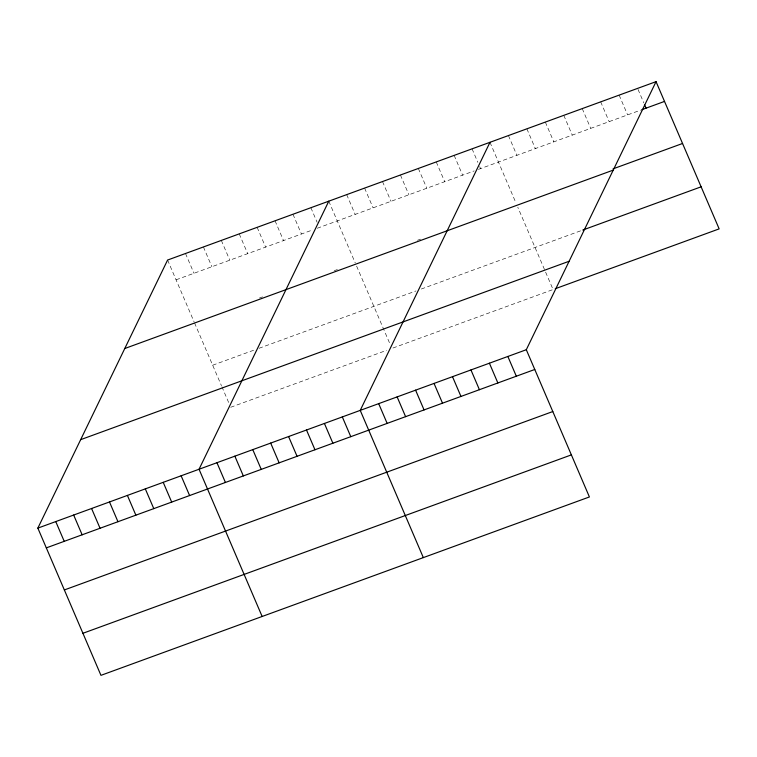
<?xml version="1.0" encoding="UTF-8"?>
<svg xmlns="http://www.w3.org/2000/svg" width="757" height="757" viewBox="0 0 757 757"><rect width="100%" height="100%" fill="white"/><g stroke="black" fill="none" stroke-linecap="round" stroke-linejoin="round"><path stroke-width="0.57" stroke-dasharray="3.79 2.84" d="M176.069 279.816L313.02 229.787M317.24 228.254L474.213 170.921M478.424 169.379L640.64 110.134M259.414 298.021L262.575 296.867M334.216 270.703L337.376 269.549M417.438 240.3L420.599 239.146M212.67 365.215L254.806 349.819M259.026 348.286L416 290.953M421.271 289.032L581.726 230.421M230.696 407.275L386.619 350.33M392.94 348.021L553.074 289.534L517.797 207.229M638.037 89.43L643.838 102.952M619.141 95.136L627.61 114.894M600.689 101.873L609.158 121.631M582.237 108.611L590.706 128.368M563.785 115.348L572.254 135.115M545.333 122.085L553.802 141.852M526.881 128.832L535.35 148.59M508.43 135.569L516.899 155.327M489.978 142.307L516.009 203.056M472.065 148.845L477.856 162.367M479.645 166.531L480.534 168.612M454.153 155.393L462.622 175.151M436.24 161.932L444.719 181.689M418.337 168.47L426.806 188.238M400.425 175.018L408.894 194.776M382.512 181.557L390.981 201.315M364.6 188.096L373.078 207.863M346.697 194.634L355.165 214.401M328.784 201.182L355.279 263.001M356.613 266.104L390.035 344.094M310.872 207.721L317.117 222.284M292.968 214.259L301.437 234.027M275.056 220.807L283.525 240.565M257.143 227.346L265.612 247.104M239.231 233.885L247.7 253.652M221.328 240.423L229.797 260.19M203.415 246.971L211.884 266.729M185.503 253.51L193.972 273.268M167.59 260.048L194.095 321.876M194.54 322.908L221.451 385.71M221.915 386.789L228.851 402.961"/><path stroke-width="1.14" d="M656.045 81.652L526.304 349.725L589.41 496.952L100.955 675.348L37.85 528.121L167.59 260.048L656.045 81.652L719.15 228.879L555.25 288.739M328.784 201.182L199.044 469.245L262.14 616.472M489.978 142.307L360.228 410.379L423.333 557.606M641.728 109.737L664.514 101.419M613.075 168.849L682.549 143.48M124.782 348.513L613.236 170.117M582.805 230.033L701.124 186.818M80.668 439.656L569.122 261.26M37.85 528.121L526.304 349.725M46.319 547.879L534.773 369.482M64.345 589.949L552.799 411.543M82.92 633.287L571.374 454.881M644.727 105.034L646.062 108.156M507.852 356.462L516.321 376.22M489.401 363.199L497.869 382.966M470.949 369.936L479.418 389.704M452.497 376.683L460.966 396.441M434.035 383.421L442.514 403.178M415.584 390.158L424.062 409.925M397.132 396.895L405.601 416.662M378.68 403.642L387.149 423.4M342.315 416.918L350.794 436.685M324.412 423.456L332.881 443.224M306.5 430.004L314.969 449.762M288.587 436.543L297.056 456.301M270.675 443.082L279.153 462.849M252.772 449.62L261.241 469.387M234.859 456.168L243.328 475.926M216.947 462.707L225.416 482.464M181.131 475.793L189.6 495.551M163.219 482.332L171.688 502.09M145.306 488.871L153.785 508.638M127.403 495.409L135.872 515.176M109.491 501.957L117.96 521.715M91.578 508.496L100.047 528.254M73.666 515.034L82.144 534.802M55.763 521.582L64.231 541.34"/></g></svg>
